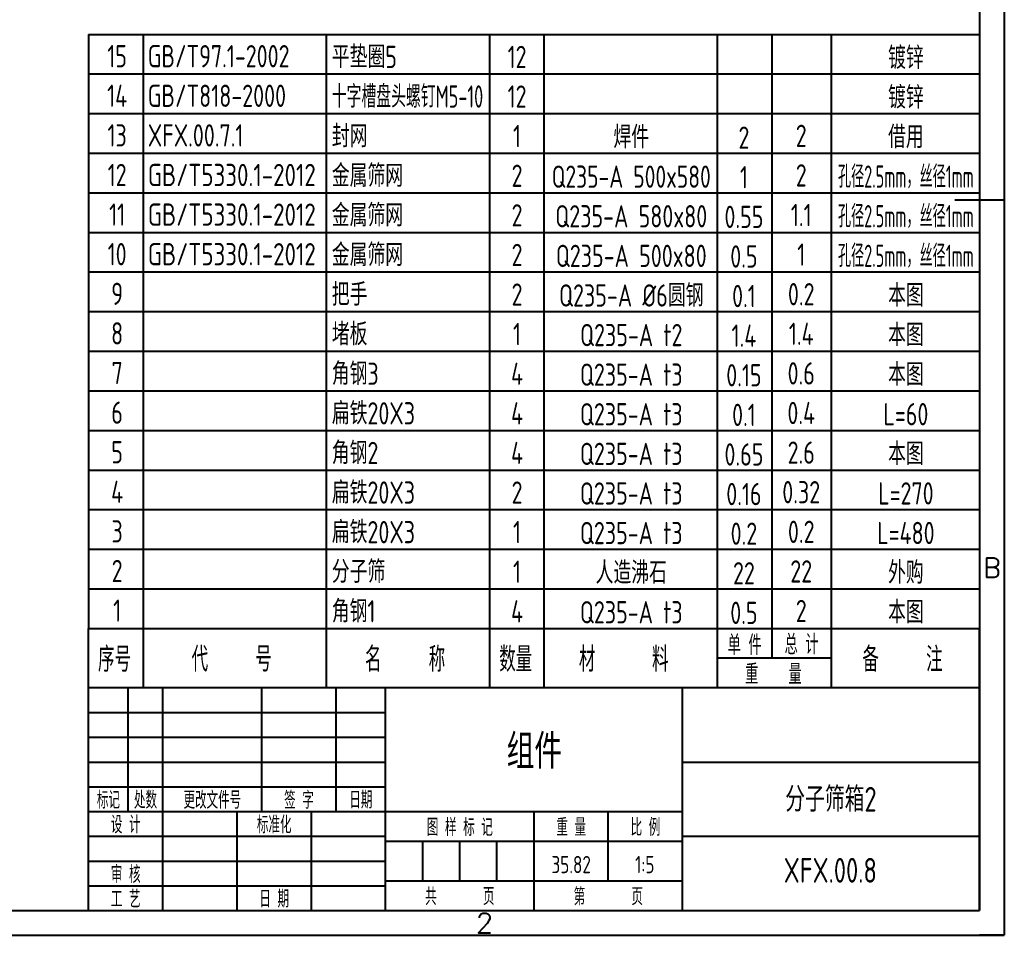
# Model space of a CAD drawing. Header units: inches. Extents: x -125 to 1975, y -25 to 1460.
# Drawn here: x 980 to 1975, y -25 to 900 of the extents above; entities that cross this region are included whole.
import ezdxf
from ezdxf.enums import TextEntityAlignment as Align

# ---------------------------------------------------------------- set-up
doc = ezdxf.new("R2010")
doc.units = ezdxf.units.IN
doc.header["$LTSCALE"] = 50
for name, color, linetype in [('1轮廓实线层', 7, 'Continuous'), ('2细线层', 4, 'Continuous'), ('6文字层', 3, 'Continuous'), ('图框层', 7, 'Continuous')]:
    doc.layers.add(name, color=color, linetype=linetype)
doc.styles.add('PC_TEXTSTYLE', font='isocp.shx', dxfattribs={"width": 0.8, "bigfont": 'hzfs.shx'})
doc.styles.add('TH_GBDIM', font='romans.shx', dxfattribs={"width": 0.8, "bigfont": 'gbcbig.shx'})

# ---------------------------------------------------------------- blocks, each defined once
blk = doc.blocks.new('PC_TITLE_BLOCK')
at = {"layer": '1轮廓实线层'}
for p, q in [((0, 45), (-180, 45)), ((-180, 0), (-180, 45)), ((-172, 20), (-172, 45)), ((-165, 20), (-165, 45)), ((-145, 20), (-145, 45)), ((-130, 20), (-130, 45)), ((-120, 0), (-120, 45)), ((-60, 30), (0, 30)), ((-180, 20), (-60, 20)), ((-165, 0), (-165, 20)), ((-150, 0), (-150, 20)), ((-135, 0), (-135, 20)), ((-60, 15), (0, 15)), ((-180, 0), (0, 0))]:
    blk.add_line(p, q, dxfattribs=at)
at = {"layer": '1轮廓实线层', "color": 7}
for p, q in [((-60, 0), (-60, 45)), ((-180, 25), (-120, 25))]:
    blk.add_line(p, q, dxfattribs=at)
at = {"layer": '2细线层'}
for p, q in [((-180, 40), (-120, 40)), ((-180, 35), (-120, 35)), ((-180, 30), (-120, 30)), ((-90, 0), (-90, 20)), ((-75, 6), (-75, 20)), ((-180, 15), (-120, 15)), ((-120, 14), (-60, 14)), ((-112.5, 6), (-112.5, 14)), ((-105, 6), (-105, 14)), ((-97.5, 6), (-97.5, 14)), ((-180, 10), (-120, 10)), ((-120, 6), (-60, 6)), ((-180, 5), (-120, 5))]:
    blk.add_line(p, q, dxfattribs=at)
at = {"layer": '图框层'}
blk.add_line((0, 0), (0, 45), dxfattribs=at)
at = {"layer": '6文字层', "style": 'PC_TEXTSTYLE', "width": 0.667}
for s, p in [('标记', (-176, 22.5)), ('处数', (-168.5, 22.5)), (' 更改文件号 ', (-155, 22.5)), (' 签 字 ', (-137.5, 22.5)), (' 日期 ', (-125, 22.5)), (' 设 计 ', (-172.5, 17.51)), (' 标准化 ', (-142.5, 17.51)), (' 图 样 标 记 ', (-105, 17)), (' 重 量 ', (-82.5, 17)), (' 比 例 ', (-67.5, 17)), (' 审 核 ', (-172.5, 7.5)), (' 工 艺 ', (-172.5, 2.5)), (' 日 期 ', (-142.5, 2.5)), ('共       页', (-105, 3)), ('第       页', (-75, 3))]:
    blk.add_text(s, height=3.5, dxfattribs=at).set_placement(p, align=Align.MIDDLE)
at = {"layer": '6文字层', "style": 'PC_TEXTSTYLE', "flags": 8}
for tag, height, width, p, p2 in [('企业名称', 5, 1.98445, (-54.29, 34.82), (-5.27, 34.82)), ('产品名称或材料标记', 7, 0.600652, (-113.46, 28.64), (-66.42, 28.64)), ('图样名称', 5, 2.004495, (-54.79, 19.98), (-5.27, 19.98)), ('标准化', 3.5, 1.023147, (-133.83, 15.37), (-120.75, 15.37)), ('重量', 3.5, 1.408247, (-88.46, 7.54), (-76.55, 7.54)), ('比例', 3.5, 1.385287, (-73.35, 7.54), (-61.93, 7.54)), ('图样代号', 5, 2.006536, (-54.79, 5.63), (-5.52, 5.63)), ('审核', 3.5, 1.579393, (-163.99, 5.37), (-150.63, 5.37)), ('工艺', 3.5, 1.621807, (-164.21, 0.37), (-150.89, 0.37)), ('日期', 3.5, 1.560088, (-133.83, 0.37), (-120.75, 0.37)), ('共几页', 3.5, 0.557144, (-108.07, 0.63), (-101.05, 0.63))]:
    blk.add_attdef(tag, text='', height=height, dxfattribs=dict(at, width=width)).set_placement(p, p2, align=Align.FIT)
at = {"layer": '6文字层', "style": 'PC_TEXTSTYLE', "width": 9.905045, "flags": 8}
blk.add_attdef('设计', text='', height=3.5, rotation=358.4644, dxfattribs=at).set_placement((-164.23, 15.37), (-150.37, 15), align=Align.FIT)
at = {"layer": '6文字层', "color": 3, "style": 'PC_TEXTSTYLE', "width": 0.56476, "flags": 8}
blk.add_attdef('第几页', text='', height=3.5, dxfattribs=at).set_placement((-78.29, 0.75), (-71.16, 0.75), align=Align.FIT)
at = {"layer": '6文字层', "ltscale": 10, "style": 'PC_TEXTSTYLE', "flags": 1}
blk.add_attdef('图纸张数', (-58.68, -0.49), '', height=2.5, dxfattribs=at)
blk = doc.blocks.new('PC_MXBTITLERECORD')
at = {"layer": '1轮廓实线层'}
for p, q in [((-180, 0), (-180, 12)), ((0, 0), (0, 12))]:
    blk.add_line(p, q, dxfattribs=at)
at = {"layer": '2细线层'}
for p, q in [((-169, 12), (-169, 0)), ((-132, 12), (-132, 0)), ((-99, 12), (-99, 0)), ((-88, 12), (-88, 0)), ((-53, 12), (-53, 0)), ((-42, 12), (-42, 6)), ((-30, 12), (-30, 0)), ((-30, 6), (-53, 6))]:
    blk.add_line(p, q, dxfattribs=at)
at = {"style": 'PC_TEXTSTYLE', "flags": 1}
blk.add_attdef('Fo oFShowMe', (-53, 6), '', height=0.00000005, dxfattribs=at)
at = {"layer": '6文字层', "style": 'PC_TEXTSTYLE', "width": 0.667}
for s, height, p in [('单 件', 4, (-47.45, 8.84)), ('总 计', 4, (-35.96, 8.94)), ('序号', 5, (-174.77, 6)), ('代     号', 5, (-151.09, 6)), ('名     称', 5, (-116.06, 6)), ('数量', 5, (-93.71, 6)), ('材      料', 5, (-71.89, 6)), ('备     注', 5, (-15.57, 6)), ('重    量', 4, (-41.65, 2.94))]:
    blk.add_text(s, height=height, dxfattribs=at).set_placement(p, align=Align.MIDDLE)
blk = doc.blocks.new('PC_MXB_BLOCK')
at = {"layer": '1轮廓实线层'}
for p, q in [((-180, 8), (-180, 0)), ((0, 8), (0, 0))]:
    blk.add_line(p, q, dxfattribs=at)
at = {"layer": '2细线层'}
for p, q in [((-180, 8), (0, 8)), ((-169, 8), (-169, 0)), ((-132, 8), (-132, 0)), ((-99, 8), (-99, 0)), ((-88, 8), (-88, 0)), ((-53, 8), (-53, 0)), ((-42, 8), (-42, 0)), ((-30, 8), (-30, 0)), ((-180, 0), (0, 0))]:
    blk.add_line(p, q, dxfattribs=at)
at = {"layer": '6文字层', "style": 'PC_TEXTSTYLE'}
for tag, width, p, p2 in [('序号', 0.769182, (-178.38, 1.35), (-170.09, 1.35)), ('代号', 3.14773, (-168.05, 1.35), (-134.11, 1.35)), ('名称', 2.802424, (-130.87, 1.2), (-100.28, 1.2)), ('数量', 0.817449, (-97.88, 1.2), (-89, 1.2)), ('材料', 2.943328, (-86.43, 1.01), (-54.3, 1.01)), ('总重', 0.958888, (-41.2, 1.27), (-30.86, 1.27)), ('备注', 2.494074, (-28.61, 1.02), (-1.16, 1.02)), ('单重', 0.854038, (-52.21, 0.89), (-43, 0.89))]:
    blk.add_attdef(tag, text='', height=4.5, dxfattribs=dict(at, width=width)).set_placement(p, p2, align=Align.FIT)

msp = doc.modelspace()

# ---------------------------------------------------------------- linework, layer by layer
at = {"layer": '1轮廓实线层'}
msp.add_line((1975, 717.5), (1925, 717.5), dxfattribs=at)
at = {"layer": '2细线层'}
for p, q in [((1975, 1460), (1975, -25)), ((1975, 717.5), (1950, 717.5)), ((-125, -25), (1975, -25)), ((1975, -25), (1950, -25))]:
    msp.add_line(p, q, dxfattribs=at)
at = {"layer": '图框层'}
for p in [(1950, 1435), (0, 0)]:
    msp.add_line(p, (1950, 0), dxfattribs=at)

# ---------------------------------------------------------------- block references
ref = msp.add_blockref('PC_MXB_BLOCK', (1950, 845), dxfattribs=dict(at, xscale=5, yscale=5, zscale=5))
ref.add_attrib('代号', 'GB/T97.1-2002', (1109.77, 851.74), dxfattribs={"layer": '6文字层', "height": 22.5, "style": 'PC_TEXTSTYLE', "width": 0.8})
ref.add_attrib('序号', '15', dxfattribs={"layer": '6文字层', "height": 22.5, "style": 'PC_TEXTSTYLE', "width": 0.8}).set_placement((1078.82, 851.74), align=Align.CENTER)
ref.add_attrib('名称', '平垫圈5', (1295.67, 850.98), dxfattribs={"layer": '6文字层', "height": 22.5, "style": 'PC_TEXTSTYLE', "width": 0.8})
ref.add_attrib('数量', '12', dxfattribs={"layer": '6文字层', "height": 22.5, "style": 'PC_TEXTSTYLE', "width": 0.8}).set_placement((1482.8, 850.98), align=Align.CENTER)
ref.add_attrib('备注', '镀锌', dxfattribs={"layer": '6文字层', "height": 22.5, "style": 'PC_TEXTSTYLE', "width": 0.8}).set_placement((1875.57, 850.12), align=Align.CENTER)
ref = msp.add_blockref('PC_MXB_BLOCK', (1950, 805), dxfattribs=dict(at, xscale=5, yscale=5, zscale=5))
ref.add_attrib('代号', 'GB/T818-2000', (1109.77, 811.74), dxfattribs={"layer": '6文字层', "height": 22.5, "style": 'PC_TEXTSTYLE', "width": 0.8})
ref.add_attrib('序号', '14', dxfattribs={"layer": '6文字层', "height": 22.5, "style": 'PC_TEXTSTYLE', "width": 0.8}).set_placement((1078.82, 811.74), align=Align.CENTER)
ref.add_attrib('名称', '十字槽盘头螺钉M5-10', dxfattribs={"layer": '6文字层', "height": 22.5, "style": 'PC_TEXTSTYLE', "width": 0.6109}).set_placement((1295.67, 810.98), (1448.62, 810.98), align=Align.FIT)
ref.add_attrib('数量', '12', dxfattribs={"layer": '6文字层', "height": 22.5, "style": 'PC_TEXTSTYLE', "width": 0.8}).set_placement((1482.8, 810.98), align=Align.CENTER)
ref.add_attrib('备注', '镀锌', dxfattribs={"layer": '6文字层', "height": 22.5, "style": 'PC_TEXTSTYLE', "width": 0.8}).set_placement((1875.57, 810.12), align=Align.CENTER)
ref = msp.add_blockref('PC_MXB_BLOCK', (1950, 765), dxfattribs=dict(at, xscale=5, yscale=5, zscale=5))
ref.add_attrib('材料', '焊件', dxfattribs={"layer": '6文字层', "height": 22.5, "style": 'PC_TEXTSTYLE', "width": 0.8}).set_placement((1598.16, 770.05), align=Align.CENTER)
ref.add_attrib('代号', 'XFX.00.7.1', (1109.77, 771.74), dxfattribs={"layer": '6文字层', "height": 22.5, "style": 'PC_TEXTSTYLE', "width": 0.8})
ref.add_attrib('序号', '13', dxfattribs={"layer": '6文字层', "height": 22.5, "style": 'PC_TEXTSTYLE', "width": 0.8}).set_placement((1078.82, 771.74), align=Align.CENTER)
ref.add_attrib('名称', '封网', (1295.67, 770.98), dxfattribs={"layer": '6文字层', "height": 22.5, "style": 'PC_TEXTSTYLE', "width": 0.8})
ref.add_attrib('数量', '1', dxfattribs={"layer": '6文字层', "height": 22.5, "style": 'PC_TEXTSTYLE', "width": 0.8}).set_placement((1482.8, 770.98), align=Align.CENTER)
ref.add_attrib('备注', '借用', dxfattribs={"layer": '6文字层', "height": 22.5, "style": 'PC_TEXTSTYLE', "width": 0.8}).set_placement((1875.57, 770.12), align=Align.CENTER)
ref.add_attrib('单重', '2', dxfattribs={"layer": '6文字层', "height": 22.5, "style": 'PC_TEXTSTYLE', "width": 0.8}).set_placement((1711.98, 769.44), align=Align.CENTER)
ref.add_attrib('总重', '2', dxfattribs={"layer": '6文字层', "height": 22.5, "style": 'PC_TEXTSTYLE', "width": 0.8}).set_placement((1769.87, 771.33), align=Align.CENTER)
ref = msp.add_blockref('PC_MXB_BLOCK', (1950, 725), dxfattribs=dict(at, xscale=5, yscale=5, zscale=5))
ref.add_attrib('材料', 'Q235-A 500x580', dxfattribs={"layer": '6文字层', "height": 22.5, "style": 'PC_TEXTSTYLE', "width": 0.732283}).set_placement((1517.83, 730.05), (1678.48, 730.05), align=Align.FIT)
ref.add_attrib('代号', 'GB/T5330.1-2012', dxfattribs={"layer": '6文字层', "height": 22.5, "style": 'PC_TEXTSTYLE', "width": 0.765694}).set_placement((1109.77, 731.74), (1279.46, 731.74), align=Align.FIT)
ref.add_attrib('序号', '12', dxfattribs={"layer": '6文字层', "height": 22.5, "style": 'PC_TEXTSTYLE', "width": 0.8}).set_placement((1078.82, 731.74), align=Align.CENTER)
ref.add_attrib('名称', '金属筛网', (1295.67, 730.98), dxfattribs={"layer": '6文字层', "height": 22.5, "style": 'PC_TEXTSTYLE', "width": 0.8})
ref.add_attrib('数量', '2', dxfattribs={"layer": '6文字层', "height": 22.5, "style": 'PC_TEXTSTYLE', "width": 0.8}).set_placement((1482.8, 730.98), align=Align.CENTER)
ref.add_attrib('备注', '孔径2.5mm，丝径1mm', dxfattribs={"layer": '6文字层', "height": 22.5, "style": 'PC_TEXTSTYLE', "width": 0.545463}).set_placement((1806.96, 730.12), (1944.19, 730.12), align=Align.FIT)
ref.add_attrib('单重', '1', dxfattribs={"layer": '6文字层', "height": 22.5, "style": 'PC_TEXTSTYLE', "width": 0.8}).set_placement((1711.98, 729.44), align=Align.CENTER)
ref.add_attrib('总重', '2', dxfattribs={"layer": '6文字层', "height": 22.5, "style": 'PC_TEXTSTYLE', "width": 0.8}).set_placement((1769.87, 731.33), align=Align.CENTER)
ref = msp.add_blockref('PC_MXB_BLOCK', (1950, 685), dxfattribs=dict(at, xscale=5, yscale=5, zscale=5))
ref.add_attrib('材料', 'Q235-A 580x80', dxfattribs={"layer": '6文字层', "height": 22.5, "style": 'PC_TEXTSTYLE', "width": 0.8}).set_placement((1598.16, 690.05), align=Align.CENTER)
ref.add_attrib('代号', 'GB/T5330.1-2012', dxfattribs={"layer": '6文字层', "height": 22.5, "style": 'PC_TEXTSTYLE', "width": 0.765694}).set_placement((1109.77, 691.74), (1279.46, 691.74), align=Align.FIT)
ref.add_attrib('序号', '11', dxfattribs={"layer": '6文字层', "height": 22.5, "style": 'PC_TEXTSTYLE', "width": 0.8}).set_placement((1078.82, 691.74), align=Align.CENTER)
ref.add_attrib('名称', '金属筛网', (1295.67, 690.98), dxfattribs={"layer": '6文字层', "height": 22.5, "style": 'PC_TEXTSTYLE', "width": 0.8})
ref.add_attrib('数量', '2', dxfattribs={"layer": '6文字层', "height": 22.5, "style": 'PC_TEXTSTYLE', "width": 0.8}).set_placement((1482.8, 690.98), align=Align.CENTER)
ref.add_attrib('备注', '孔径2.5mm，丝径1mm', dxfattribs={"layer": '6文字层', "height": 22.5, "style": 'PC_TEXTSTYLE', "width": 0.545463}).set_placement((1806.96, 690.12), (1944.19, 690.12), align=Align.FIT)
ref.add_attrib('单重', '0.55', dxfattribs={"layer": '6文字层', "height": 22.5, "style": 'PC_TEXTSTYLE', "width": 0.8}).set_placement((1711.98, 689.44), align=Align.CENTER)
ref.add_attrib('总重', '1.1', dxfattribs={"layer": '6文字层', "height": 22.5, "style": 'PC_TEXTSTYLE', "width": 0.8}).set_placement((1769.87, 691.33), align=Align.CENTER)
ref = msp.add_blockref('PC_MXB_BLOCK', (1950, 645), dxfattribs=dict(at, xscale=5, yscale=5, zscale=5))
ref.add_attrib('材料', 'Q235-A 500x80', dxfattribs={"layer": '6文字层', "height": 22.5, "style": 'PC_TEXTSTYLE', "width": 0.8}).set_placement((1598.16, 650.05), align=Align.CENTER)
ref.add_attrib('代号', 'GB/T5330.1-2012', dxfattribs={"layer": '6文字层', "height": 22.5, "style": 'PC_TEXTSTYLE', "width": 0.765694}).set_placement((1109.77, 651.74), (1279.46, 651.74), align=Align.FIT)
ref.add_attrib('序号', '10', dxfattribs={"layer": '6文字层', "height": 22.5, "style": 'PC_TEXTSTYLE', "width": 0.8}).set_placement((1078.82, 651.74), align=Align.CENTER)
ref.add_attrib('名称', '金属筛网', (1295.67, 650.98), dxfattribs={"layer": '6文字层', "height": 22.5, "style": 'PC_TEXTSTYLE', "width": 0.8})
ref.add_attrib('数量', '2', dxfattribs={"layer": '6文字层', "height": 22.5, "style": 'PC_TEXTSTYLE', "width": 0.8}).set_placement((1482.8, 650.98), align=Align.CENTER)
ref.add_attrib('备注', '孔径2.5mm，丝径1mm', dxfattribs={"layer": '6文字层', "height": 22.5, "style": 'PC_TEXTSTYLE', "width": 0.545463}).set_placement((1806.96, 650.12), (1944.19, 650.12), align=Align.FIT)
ref.add_attrib('单重', '0.5', dxfattribs={"layer": '6文字层', "height": 22.5, "style": 'PC_TEXTSTYLE', "width": 0.8}).set_placement((1711.98, 649.44), align=Align.CENTER)
ref.add_attrib('总重', '1', dxfattribs={"layer": '6文字层', "height": 22.5, "style": 'PC_TEXTSTYLE', "width": 0.8}).set_placement((1769.87, 651.33), align=Align.CENTER)
ref = msp.add_blockref('PC_MXB_BLOCK', (1950, 605), dxfattribs=dict(at, xscale=5, yscale=5, zscale=5))
ref.add_attrib('材料', 'Q235-A %%C6圆钢', dxfattribs={"layer": '6文字层', "height": 22.5, "style": 'PC_TEXTSTYLE', "width": 0.8}).set_placement((1598.16, 610.05), align=Align.CENTER)
ref.add_attrib('序号', '9', dxfattribs={"layer": '6文字层', "height": 22.5, "style": 'PC_TEXTSTYLE', "width": 0.8}).set_placement((1078.82, 611.74), align=Align.CENTER)
ref.add_attrib('名称', '把手', (1295.67, 610.98), dxfattribs={"layer": '6文字层', "height": 22.5, "style": 'PC_TEXTSTYLE', "width": 0.8})
ref.add_attrib('数量', '2', dxfattribs={"layer": '6文字层', "height": 22.5, "style": 'PC_TEXTSTYLE', "width": 0.8}).set_placement((1482.8, 610.98), align=Align.CENTER)
ref.add_attrib('备注', '本图', dxfattribs={"layer": '6文字层', "height": 22.5, "style": 'PC_TEXTSTYLE', "width": 0.8}).set_placement((1875.57, 610.12), align=Align.CENTER)
ref.add_attrib('单重', '0.1', dxfattribs={"layer": '6文字层', "height": 22.5, "style": 'PC_TEXTSTYLE', "width": 0.8}).set_placement((1711.98, 609.44), align=Align.CENTER)
ref.add_attrib('总重', '0.2', dxfattribs={"layer": '6文字层', "height": 22.5, "style": 'PC_TEXTSTYLE', "width": 0.8}).set_placement((1769.87, 611.33), align=Align.CENTER)
ref = msp.add_blockref('PC_MXB_BLOCK', (1950, 565), dxfattribs=dict(at, xscale=5, yscale=5, zscale=5))
ref.add_attrib('材料', 'Q235-A t2', dxfattribs={"layer": '6文字层', "height": 22.5, "style": 'PC_TEXTSTYLE', "width": 0.8}).set_placement((1598.16, 570.05), align=Align.CENTER)
ref.add_attrib('序号', '8', dxfattribs={"layer": '6文字层', "height": 22.5, "style": 'PC_TEXTSTYLE', "width": 0.8}).set_placement((1078.82, 571.74), align=Align.CENTER)
ref.add_attrib('名称', '堵板', (1295.67, 570.98), dxfattribs={"layer": '6文字层', "height": 22.5, "style": 'PC_TEXTSTYLE', "width": 0.8})
ref.add_attrib('数量', '1', dxfattribs={"layer": '6文字层', "height": 22.5, "style": 'PC_TEXTSTYLE', "width": 0.8}).set_placement((1482.8, 570.98), align=Align.CENTER)
ref.add_attrib('备注', '本图', dxfattribs={"layer": '6文字层', "height": 22.5, "style": 'PC_TEXTSTYLE', "width": 0.8}).set_placement((1875.57, 570.12), align=Align.CENTER)
ref.add_attrib('单重', '1.4', dxfattribs={"layer": '6文字层', "height": 22.5, "style": 'PC_TEXTSTYLE', "width": 0.8}).set_placement((1711.98, 569.44), align=Align.CENTER)
ref.add_attrib('总重', '1.4', dxfattribs={"layer": '6文字层', "height": 22.5, "style": 'PC_TEXTSTYLE', "width": 0.8}).set_placement((1769.87, 571.33), align=Align.CENTER)
ref = msp.add_blockref('PC_MXB_BLOCK', (1950, 525), dxfattribs=dict(at, xscale=5, yscale=5, zscale=5))
ref.add_attrib('材料', 'Q235-A t3', dxfattribs={"layer": '6文字层', "height": 22.5, "style": 'PC_TEXTSTYLE', "width": 0.8}).set_placement((1598.16, 530.05), align=Align.CENTER)
ref.add_attrib('序号', '7', dxfattribs={"layer": '6文字层', "height": 22.5, "style": 'PC_TEXTSTYLE', "width": 0.8}).set_placement((1078.82, 531.74), align=Align.CENTER)
ref.add_attrib('名称', '角钢3', (1295.67, 530.98), dxfattribs={"layer": '6文字层', "height": 22.5, "style": 'PC_TEXTSTYLE', "width": 0.8})
ref.add_attrib('数量', '4', dxfattribs={"layer": '6文字层', "height": 22.5, "style": 'PC_TEXTSTYLE', "width": 0.8}).set_placement((1482.8, 530.98), align=Align.CENTER)
ref.add_attrib('备注', '本图', dxfattribs={"layer": '6文字层', "height": 22.5, "style": 'PC_TEXTSTYLE', "width": 0.8}).set_placement((1875.57, 530.12), align=Align.CENTER)
ref.add_attrib('单重', '0.15', dxfattribs={"layer": '6文字层', "height": 22.5, "style": 'PC_TEXTSTYLE', "width": 0.8}).set_placement((1711.98, 529.44), align=Align.CENTER)
ref.add_attrib('总重', '0.6', dxfattribs={"layer": '6文字层', "height": 22.5, "style": 'PC_TEXTSTYLE', "width": 0.8}).set_placement((1769.87, 531.33), align=Align.CENTER)
ref = msp.add_blockref('PC_MXB_BLOCK', (1950, 485), dxfattribs=dict(at, xscale=5, yscale=5, zscale=5))
ref.add_attrib('材料', 'Q235-A t3', dxfattribs={"layer": '6文字层', "height": 22.5, "style": 'PC_TEXTSTYLE', "width": 0.8}).set_placement((1598.16, 490.05), align=Align.CENTER)
ref.add_attrib('序号', '6', dxfattribs={"layer": '6文字层', "height": 22.5, "style": 'PC_TEXTSTYLE', "width": 0.8}).set_placement((1078.82, 491.74), align=Align.CENTER)
ref.add_attrib('名称', '扁铁20X3', (1295.67, 490.98), dxfattribs={"layer": '6文字层', "height": 22.5, "style": 'PC_TEXTSTYLE', "width": 0.8})
ref.add_attrib('数量', '4', dxfattribs={"layer": '6文字层', "height": 22.5, "style": 'PC_TEXTSTYLE', "width": 0.8}).set_placement((1482.8, 490.98), align=Align.CENTER)
ref.add_attrib('备注', 'L=60', dxfattribs={"layer": '6文字层', "height": 22.5, "style": 'PC_TEXTSTYLE', "width": 0.8}).set_placement((1875.57, 490.12), align=Align.CENTER)
ref.add_attrib('单重', '0.1', dxfattribs={"layer": '6文字层', "height": 22.5, "style": 'PC_TEXTSTYLE', "width": 0.8}).set_placement((1711.98, 489.44), align=Align.CENTER)
ref.add_attrib('总重', '0.4', dxfattribs={"layer": '6文字层', "height": 22.5, "style": 'PC_TEXTSTYLE', "width": 0.8}).set_placement((1769.87, 491.33), align=Align.CENTER)
ref = msp.add_blockref('PC_MXB_BLOCK', (1950, 445), dxfattribs=dict(at, xscale=5, yscale=5, zscale=5))
ref.add_attrib('材料', 'Q235-A t3', dxfattribs={"layer": '6文字层', "height": 22.5, "style": 'PC_TEXTSTYLE', "width": 0.8}).set_placement((1598.16, 450.05), align=Align.CENTER)
ref.add_attrib('序号', '5', dxfattribs={"layer": '6文字层', "height": 22.5, "style": 'PC_TEXTSTYLE', "width": 0.8}).set_placement((1078.82, 451.74), align=Align.CENTER)
ref.add_attrib('名称', '角钢2', (1295.67, 450.98), dxfattribs={"layer": '6文字层', "height": 22.5, "style": 'PC_TEXTSTYLE', "width": 0.8})
ref.add_attrib('数量', '4', dxfattribs={"layer": '6文字层', "height": 22.5, "style": 'PC_TEXTSTYLE', "width": 0.8}).set_placement((1482.8, 450.98), align=Align.CENTER)
ref.add_attrib('备注', '本图', dxfattribs={"layer": '6文字层', "height": 22.5, "style": 'PC_TEXTSTYLE', "width": 0.8}).set_placement((1875.57, 450.12), align=Align.CENTER)
ref.add_attrib('单重', '0.65', dxfattribs={"layer": '6文字层', "height": 22.5, "style": 'PC_TEXTSTYLE', "width": 0.8}).set_placement((1711.98, 449.44), align=Align.CENTER)
ref.add_attrib('总重', '2.6', dxfattribs={"layer": '6文字层', "height": 22.5, "style": 'PC_TEXTSTYLE', "width": 0.8}).set_placement((1769.87, 451.33), align=Align.CENTER)
ref = msp.add_blockref('PC_MXB_BLOCK', (1950, 405), dxfattribs=dict(at, xscale=5, yscale=5, zscale=5))
ref.add_attrib('材料', 'Q235-A t3', dxfattribs={"layer": '6文字层', "height": 22.5, "style": 'PC_TEXTSTYLE', "width": 0.8}).set_placement((1598.16, 410.05), align=Align.CENTER)
ref.add_attrib('序号', '4', dxfattribs={"layer": '6文字层', "height": 22.5, "style": 'PC_TEXTSTYLE', "width": 0.8}).set_placement((1078.82, 411.74), align=Align.CENTER)
ref.add_attrib('名称', '扁铁20X3', (1295.67, 410.98), dxfattribs={"layer": '6文字层', "height": 22.5, "style": 'PC_TEXTSTYLE', "width": 0.8})
ref.add_attrib('数量', '2', dxfattribs={"layer": '6文字层', "height": 22.5, "style": 'PC_TEXTSTYLE', "width": 0.8}).set_placement((1482.8, 410.98), align=Align.CENTER)
ref.add_attrib('备注', 'L=270', dxfattribs={"layer": '6文字层', "height": 22.5, "style": 'PC_TEXTSTYLE', "width": 0.8}).set_placement((1875.57, 410.12), align=Align.CENTER)
ref.add_attrib('单重', '0.16', dxfattribs={"layer": '6文字层', "height": 22.5, "style": 'PC_TEXTSTYLE', "width": 0.8}).set_placement((1711.98, 409.44), align=Align.CENTER)
ref.add_attrib('总重', '0.32', dxfattribs={"layer": '6文字层', "height": 22.5, "style": 'PC_TEXTSTYLE', "width": 0.8}).set_placement((1769.87, 411.33), align=Align.CENTER)
ref = msp.add_blockref('PC_MXB_BLOCK', (1950, 365), dxfattribs=dict(at, xscale=5, yscale=5, zscale=5))
ref.add_attrib('材料', 'Q235-A t3', dxfattribs={"layer": '6文字层', "height": 22.5, "style": 'PC_TEXTSTYLE', "width": 0.8}).set_placement((1598.16, 370.05), align=Align.CENTER)
ref.add_attrib('序号', '3', dxfattribs={"layer": '6文字层', "height": 22.5, "style": 'PC_TEXTSTYLE', "width": 0.8}).set_placement((1078.82, 371.74), align=Align.CENTER)
ref.add_attrib('名称', '扁铁20X3', (1295.67, 370.98), dxfattribs={"layer": '6文字层', "height": 22.5, "style": 'PC_TEXTSTYLE', "width": 0.8})
ref.add_attrib('数量', '1', dxfattribs={"layer": '6文字层', "height": 22.5, "style": 'PC_TEXTSTYLE', "width": 0.8}).set_placement((1482.8, 370.98), align=Align.CENTER)
ref.add_attrib('备注', 'L=480', dxfattribs={"layer": '6文字层', "height": 22.5, "style": 'PC_TEXTSTYLE', "width": 0.8}).set_placement((1875.57, 370.12), align=Align.CENTER)
ref.add_attrib('单重', '0.2', dxfattribs={"layer": '6文字层', "height": 22.5, "style": 'PC_TEXTSTYLE', "width": 0.8}).set_placement((1711.98, 369.44), align=Align.CENTER)
ref.add_attrib('总重', '0.2', dxfattribs={"layer": '6文字层', "height": 22.5, "style": 'PC_TEXTSTYLE', "width": 0.8}).set_placement((1769.87, 371.33), align=Align.CENTER)
ref = msp.add_blockref('PC_MXB_BLOCK', (1950, 325), dxfattribs=dict(at, xscale=5, yscale=5, zscale=5))
ref.add_attrib('材料', '人造沸石', dxfattribs={"layer": '6文字层', "height": 22.5, "style": 'PC_TEXTSTYLE', "width": 0.8}).set_placement((1598.16, 330.05), align=Align.CENTER)
ref.add_attrib('序号', '2', dxfattribs={"layer": '6文字层', "height": 22.5, "style": 'PC_TEXTSTYLE', "width": 0.8}).set_placement((1078.82, 331.74), align=Align.CENTER)
ref.add_attrib('名称', '分子筛', (1295.67, 330.98), dxfattribs={"layer": '6文字层', "height": 22.5, "style": 'PC_TEXTSTYLE', "width": 0.8})
ref.add_attrib('数量', '1', dxfattribs={"layer": '6文字层', "height": 22.5, "style": 'PC_TEXTSTYLE', "width": 0.8}).set_placement((1482.8, 330.98), align=Align.CENTER)
ref.add_attrib('备注', '外购', dxfattribs={"layer": '6文字层', "height": 22.5, "style": 'PC_TEXTSTYLE', "width": 0.8}).set_placement((1875.57, 330.12), align=Align.CENTER)
ref.add_attrib('单重', '22', dxfattribs={"layer": '6文字层', "height": 22.5, "style": 'PC_TEXTSTYLE', "width": 0.8}).set_placement((1711.98, 329.44), align=Align.CENTER)
ref.add_attrib('总重', '22', dxfattribs={"layer": '6文字层', "height": 22.5, "style": 'PC_TEXTSTYLE', "width": 0.8}).set_placement((1769.87, 331.33), align=Align.CENTER)
ref = msp.add_blockref('PC_MXB_BLOCK', (1950, 285), dxfattribs=dict(at, xscale=5, yscale=5, zscale=5))
ref.add_attrib('材料', 'Q235-A t3', dxfattribs={"layer": '6文字层', "height": 22.5, "style": 'PC_TEXTSTYLE', "width": 0.8}).set_placement((1598.16, 290.05), align=Align.CENTER)
ref.add_attrib('序号', '1', dxfattribs={"layer": '6文字层', "height": 22.5, "style": 'PC_TEXTSTYLE', "width": 0.8}).set_placement((1078.82, 291.74), align=Align.CENTER)
ref.add_attrib('名称', '角钢1', (1295.67, 290.98), dxfattribs={"layer": '6文字层', "height": 22.5, "style": 'PC_TEXTSTYLE', "width": 0.8})
ref.add_attrib('数量', '4', dxfattribs={"layer": '6文字层', "height": 22.5, "style": 'PC_TEXTSTYLE', "width": 0.8}).set_placement((1482.8, 290.98), align=Align.CENTER)
ref.add_attrib('备注', '本图', dxfattribs={"layer": '6文字层', "height": 22.5, "style": 'PC_TEXTSTYLE', "width": 0.8}).set_placement((1875.57, 290.12), align=Align.CENTER)
ref.add_attrib('单重', '0.5', dxfattribs={"layer": '6文字层', "height": 22.5, "style": 'PC_TEXTSTYLE', "width": 0.8}).set_placement((1711.98, 289.44), align=Align.CENTER)
ref.add_attrib('总重', '2', dxfattribs={"layer": '6文字层', "height": 22.5, "style": 'PC_TEXTSTYLE', "width": 0.8}).set_placement((1769.87, 291.33), align=Align.CENTER)
at = {"layer": '图框层', "xscale": 5, "yscale": 5, "zscale": 5}
msp.add_blockref('PC_MXBTITLERECORD', (1950, 225), dxfattribs=at)
at = {"layer": '图框层'}
ref = msp.add_blockref('PC_TITLE_BLOCK', (1950, 0), dxfattribs=dict(at, xscale=5, yscale=5, zscale=5))
ref.add_attrib('重量', '35.82', dxfattribs={"layer": '6文字层', "height": 17.5, "style": 'PC_TEXTSTYLE', "width": 0.8}).set_placement((1537.49, 37.71), align=Align.CENTER)
ref.add_attrib('产品名称或材料标记', '组件', dxfattribs={"layer": '6文字层', "height": 35, "style": 'PC_TEXTSTYLE', "width": 0.8}).set_placement((1500.29, 143.18), align=Align.CENTER)
ref.add_attrib('图样名称', '分子筛箱2', dxfattribs={"layer": '6文字层', "height": 25, "style": 'PC_TEXTSTYLE', "width": 0.8}).set_placement((1799.87, 99.89), align=Align.CENTER)
ref.add_attrib('图样代号', 'XFX.00.8', dxfattribs={"layer": '6文字层', "height": 25, "style": 'PC_TEXTSTYLE', "width": 0.8}).set_placement((1799.25, 28.15), align=Align.CENTER)
ref.add_attrib('比例', '1:5', dxfattribs={"layer": '6文字层', "height": 17.5, "style": 'PC_TEXTSTYLE', "width": 0.8}).set_placement((1611.79, 37.71), align=Align.CENTER)

# ---------------------------------------------------------------- texts
at = {"layer": '6文字层', "style": 'TH_GBDIM'}
for s, p in [('B', (1962.5, 346.25)), ('2', (1450, -12.5))]:
    msp.add_text(s, height=20, dxfattribs=at).set_placement(p, align=Align.MIDDLE)

doc.saveas('drawing.dxf')
